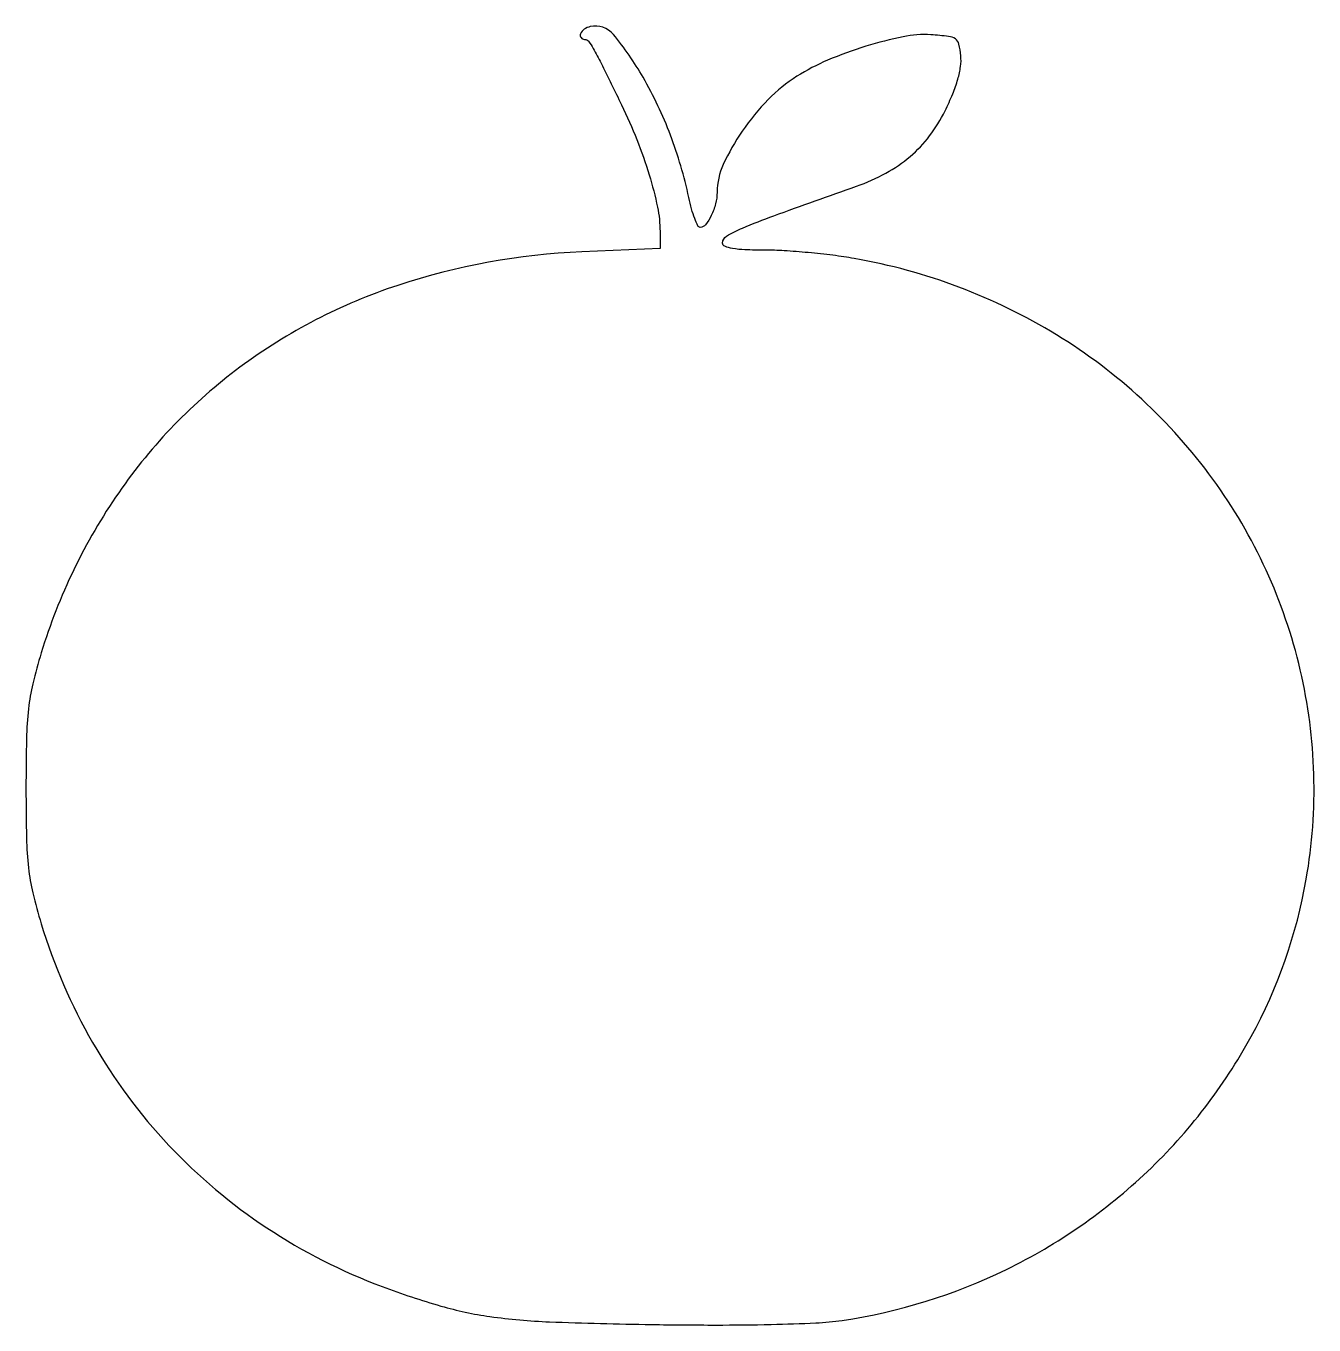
# Model space of a CAD drawing. Extents: x 1 to 227, y 0 to 228.
import ezdxf

# ---------------------------------------------------------------- set-up
doc = ezdxf.new("R2010")
doc.units = 0

msp = doc.modelspace()

# ---------------------------------------------------------------- linework, layer by layer
msp.add_lwpolyline([(99.75, 228.257283, 0.098337), (98.695959, 227.782919, 0.135727), (98.045079, 226.981409, 0.271965), (98.124449, 226.316654, 0.234375), (98.762872, 226, -0.229998), (99.447461, 225.667503, -0.038231), (100.285595, 224.416014, -0.013843), (101.645065, 221.842516, -0.000971), (105.240416, 214.519099, -0.019471), (107.937164, 208.4065, -0.020454), (110.101945, 202.201115, -0.021747), (111.551769, 196.552991, -0.051992), (112, 192.25405), (112, 189.296789), (98.25, 188.713196, 0.06917), (65.954794, 182.818543, 0.080102), (38.231078, 168.437466, 0.082073), (16.936359, 146.416719, 0.077397), (3.332655, 118.281839, 0.015499), (1.86425, 112.868742, 0.03046), (1.096595, 108.4757, 0.022721), (0.748614, 103.263159, 0.005306), (0.655614, 94.5, 0.005306), (0.748614, 85.736841, 0.022721), (1.096595, 80.5243, 0.03046), (1.86425, 76.131258, 0.015499), (3.332655, 70.718161, 0.056538), (12.36375, 49.873606, 0.05827), (25.760591, 31.812811, 0.058252), (42.96705, 17.325678, 0.056441), (63.228802, 7.016276, 0.019047), (73.535361, 3.602867, 0.035473), (82.135474, 1.76251, 0.025541), (92.599925, 0.830541, 0.00573), (110.5, 0.359726, 0.003588), (121.786091, 0.273255, 0.005556), (131.530938, 0.376793, 0.005908), (139.365487, 0.639757, 0.025528), (144, 1.08798, 0.076796), (172.816278, 10.025643, 0.076666), (197.610271, 27.246936, 0.077684), (215.80806, 50.907158, 0.082166), (225.480386, 78.547871, 0.100956), (224.429712, 115.298877, 0.10023), (209.078082, 148.807345, 0.098524), (181.621956, 174.129402, 0.094076), (146.11901, 187.532226, 0.01215), (142.373688, 188.094732, 0.007963), (138.035289, 188.568841, 0.008012), (133.792344, 188.895768, 0.01522), (130.36901, 189, -0.009346), (126.922273, 189.064434, -0.032867), (124.716892, 189.292607, -0.054974), (123.392208, 189.67158, -0.304499), (123, 190.255889, -0.264236), (123.691362, 191.472773, -0.034015), (126.468482, 192.881589, -0.013963), (131.973319, 195.039147, -0.001147), (146.5, 200.23207, 0.039005), (151.67432, 202.53654, 0.052005), (155.915231, 205.443389, 0.05419), (159.33372, 209.056517, 0.048033), (162.056504, 213.463211, 0.016716), (163.39613, 216.430759, 0.027903), (164.296332, 219.018152, 0.033518), (164.776576, 221.249226, 0.060146), (164.823084, 223.119605, 0.032877), (164.48867, 225.178518, 0.185105), (163.87727, 226.086129, 0.125705), (162.680801, 226.538967, 0.012133), (159.560838, 226.812517, 0.065846), (154.707146, 226.480426, 0.025152), (148.130614, 224.800395, 0.025253), (141.433583, 222.34897, 0.040448), (136.043257, 219.527307, 0.058816), (131.018859, 215.459337, 0.042334), (126.431524, 209.879498, 0.043443), (123.100757, 204.016566, 0.105469), (122.021962, 199.184259, -0.060357), (121.755334, 197.145651, -0.049457), (121.002509, 195.079766, -0.052177), (120.012679, 193.474501, -0.232559), (119.04768, 193, -0.289561), (118.647229, 193.253134, -0.019916), (118.096809, 194.542188, -0.023478), (117.540898, 196.23794, -0.015071), (117.049157, 198.25, 0.038297), (113.829032, 209.195901, 0.040094), (109.014686, 219.347953, 0.041098), (103.808806, 226.874542, 0.284953)], format="xyb", close=True)

doc.saveas('drawing.dxf')
